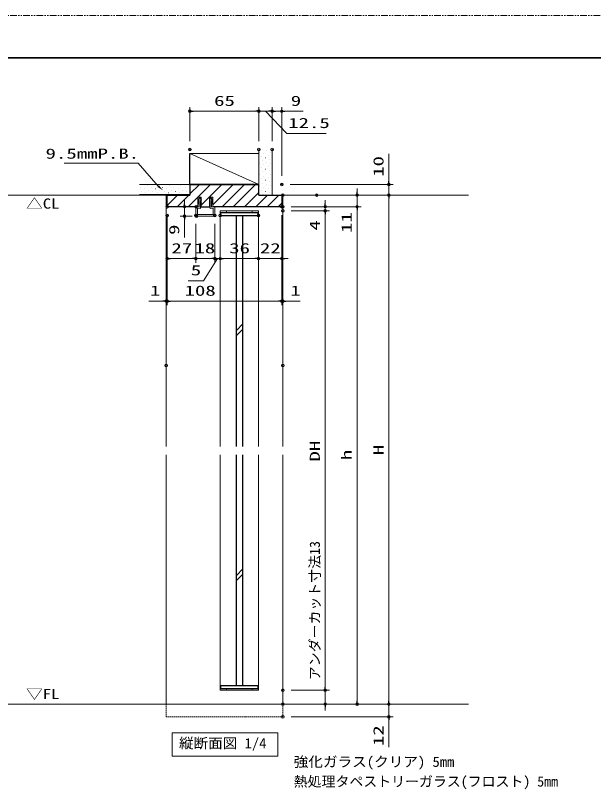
# Model space of a CAD drawing. Units: millimetres, scale not verified. Extents: x -1306 to 1306, y -607 to 607.
# Drawn here: x -802 to -257, y -139 to 594 of the extents above; entities that cross this region are included whole.
import ezdxf
from ezdxf.enums import TextEntityAlignment as Align

# ---------------------------------------------------------------- set-up
doc = ezdxf.new("R2010")
doc.units = ezdxf.units.MM
doc.header["$LTSCALE"] = 5
doc.header["$PDMODE"] = 32
doc.header["$PDSIZE"] = 2.5
doc.linetypes.add('USER1', pattern=[2.5, 1.25, -0.25, 0.25, -0.25, 0.25, -0.25])
doc.linetypes.add('USER2', pattern=[0.375, 0.25, -0.125])
for name, color, linetype, lineweight in [('0-1_線(黄)', 2, 'Continuous', 15), ('0-3_陰線', 4, 'USER1', 9), ('0-A_点線(黄)', 2, 'USER2', 15), ('0-D_線(白)', 7, 'Continuous', 30), ('1-0_線(水)', 4, 'Continuous', 9), ('1-1_寸法線', 3, 'Continuous', 13), ('1-2_ハッチング', 6, 'Continuous', 9), ('1-4_DEFPOINTS', 7, 'Continuous', 5), ('1-5_0', 3, 'Continuous', 25), ('1-6_図面枠', 7, 'Continuous', 35)]:
    doc.layers.add(name, color=color, linetype=linetype, lineweight=lineweight)
doc.styles.add('ＭＳ ゴシック', font='')
doc.styles.get('ＭＳ ゴシック').set_extended_font_data('MS Gothic')

# ---------------------------------------------------------------- blocks, each defined once
blk = doc.blocks.new('_DOT')
at = {"layer": '1-5_0'}
blk.add_line((-2.5, 0), (-5, 0), dxfattribs=at)
for points in [[(0, 0), (-2.5, 0), (-2.48, 0.313)], [(0, 0), (-2.48, -0.313), (-2.5, 0)], [(0, 0), (-2.48, 0.313), (-2.421, 0.622)], [(0, 0), (-2.421, -0.622), (-2.48, -0.313)], [(0, 0), (-2.421, 0.622), (-2.324, 0.92)], [(0, 0), (-2.324, -0.92), (-2.421, -0.622)], [(0, 0), (-2.324, 0.92), (-2.191, 1.204)], [(0, 0), (-2.191, -1.204), (-2.324, -0.92)], [(0, 0), (-2.191, 1.204), (-2.023, 1.469)], [(0, 0), (-2.023, -1.469), (-2.191, -1.204)], [(0, 0), (-2.023, 1.469), (-1.822, 1.711)], [(0, 0), (-1.822, -1.711), (-2.023, -1.469)], [(0, 0), (-1.822, 1.711), (-1.594, 1.926)], [(0, 0), (-1.594, -1.926), (-1.822, -1.711)], [(0, 0), (-1.594, 1.926), (-1.34, 2.111)], [(0, 0), (-1.34, -2.111), (-1.594, -1.926)], [(0, 0), (-1.34, 2.111), (-1.064, 2.262)], [(0, 0), (-1.064, -2.262), (-1.34, -2.111)], [(0, 0), (-1.064, 2.262), (-0.773, 2.378)], [(0, 0), (-0.773, -2.378), (-1.064, -2.262)], [(0, 0), (-0.773, 2.378), (-0.468, 2.456)], [(0, 0), (-0.468, -2.456), (-0.773, -2.378)], [(0, 0), (-0.468, 2.456), (-0.157, 2.495)], [(0, 0), (-0.157, -2.495), (-0.468, -2.456)], [(0, 0), (-0.157, 2.495), (0.157, 2.495)], [(0, 0), (0.157, -2.495), (-0.157, -2.495)], [(0, 0), (0.157, 2.495), (0.468, 2.456)], [(0, 0), (0.468, 2.456), (0.773, 2.378)], [(0, 0), (0.773, 2.378), (1.064, 2.262)], [(0, 0), (1.064, 2.262), (1.34, 2.111)], [(0, 0), (1.34, 2.111), (1.594, 1.926)], [(0, 0), (1.594, 1.926), (1.822, 1.711)], [(0, 0), (1.822, 1.711), (2.023, 1.469)], [(0, 0), (2.023, 1.469), (2.191, 1.204)], [(0, 0), (2.191, 1.204), (2.324, 0.92)], [(0, 0), (2.324, 0.92), (2.421, 0.622)], [(0, 0), (2.421, 0.622), (2.48, 0.313)], [(0, 0), (2.48, 0.313), (2.5, 0)], [(0, 0), (0.468, -2.456), (0.157, -2.495)], [(0, 0), (0.773, -2.378), (0.468, -2.456)], [(0, 0), (1.064, -2.262), (0.773, -2.378)], [(0, 0), (1.34, -2.111), (1.064, -2.262)], [(0, 0), (1.594, -1.926), (1.34, -2.111)], [(0, 0), (1.822, -1.711), (1.594, -1.926)], [(0, 0), (2.023, -1.469), (1.822, -1.711)], [(0, 0), (2.191, -1.204), (2.023, -1.469)], [(0, 0), (2.324, -0.92), (2.191, -1.204)], [(0, 0), (2.421, -0.622), (2.324, -0.92)], [(0, 0), (2.48, -0.313), (2.421, -0.622)], [(0, 0), (2.5, 0), (2.48, -0.313)]]:
    blk.add_solid(points, dxfattribs=at)

msp = doc.modelspace()

# ---------------------------------------------------------------- linework, layer by layer
at = {"layer": '0-1_線(黄)'}
for p, q in [((-637.084, 463.756), (-572.084, 463.756)), ((-572.084, 434.756), (-637.084, 463.756)), ((-572.084, 434.756), (-572.084, 467.643)), ((-559.584, 424.756), (-559.584, 467.643)), ((-637.084, 434.756), (-637.084, 457.756)), ((-637.084, 434.756), (-684.521, 434.756)), ((-968.391, 424.756), (-658.584, 424.756)), ((-550.584, 424.756), (-374.476, 424.756)), ((-1201.203, -55.244), (-374.476, -55.244))]:
    msp.add_line(p, q, dxfattribs=at)
msp.add_lwpolyline([(-653.873, -82.441), (-554.289, -82.441), (-554.289, -104.276), (-653.873, -104.276)], close=True, dxfattribs=at)
at = {"layer": '0-3_陰線'}
msp.add_line((387.036, 594), (-1292.964, 594), dxfattribs=at)
at = {"layer": '0-A_点線(黄)'}
msp.add_lwpolyline([(-549.584, -55.244), (-549.584, -67.244), (-659.584, -67.244), (-659.584, -55.244)], dxfattribs=at)
at = {"layer": '0-D_線(白)'}
for p, q in [((-637.084, 434.756), (-637.084, 463.756)), ((-637.084, 434.756), (-572.084, 434.756)), ((-572.084, 434.756), (-637.084, 434.756)), ((-637.084, 434.756), (-637.084, 424.756)), ((-572.084, 424.756), (-572.084, 434.756)), ((-658.584, 413.756), (-658.584, 424.756)), ((-658.584, 424.756), (-637.084, 424.756)), ((-572.084, 424.756), (-550.584, 424.756)), ((-629.584, 413.756), (-658.584, 413.756)), ((-626.584, 413.756), (-618.584, 413.756)), ((-593.284, 187.754), (-593.284, 405.256)), ((-587.284, 187.754), (-587.284, 405.256)), ((-593.284, -37.744), (-593.284, 179.758)), ((-587.284, -37.744), (-587.284, 179.758))]:
    msp.add_line(p, q, dxfattribs=at)
msp.add_lwpolyline([(-550.584, 424.756), (-550.584, 413.756), (-615.584, 413.756)], dxfattribs=at)
for points in [[(-608.084, 408.256), (-573.084, 408.256), (-573.084, 405.256), (-608.084, 405.256)], [(-608.084, -37.744), (-573.084, -37.744), (-573.084, -40.744), (-608.084, -40.744)]]:
    msp.add_lwpolyline(points, close=True, dxfattribs=at)
at = {"layer": '1-0_線(水)'}
for p, q in [((-637.084, 425.256), (-684.521, 425.256)), ((-659.584, 424.756), (-659.584, 187.736)), ((-618.584, 413.756), (-626.584, 413.756)), ((-608.584, 409.756), (-608.584, 187.736)), ((-602.584, 409.756), (-602.584, 408.256)), ((-578.584, 409.756), (-578.584, 408.256)), ((-587.284, 303.161), (-593.284, 297.161)), ((-587.284, 298.161), (-593.284, 292.161)), ((-659.584, 179.736), (-659.584, -55.244)), ((-608.584, 179.736), (-608.584, -42.244)), ((-572.584, 179.736), (-572.584, -42.244)), ((-549.584, 179.736), (-549.584, -55.244)), ((-587.284, 72.127), (-593.284, 66.127)), ((-587.284, 67.127), (-593.284, 61.127)), ((-608.584, -42.244), (-572.584, -42.244)), ((-608.584, -42.244), (-572.584, -42.244)), ((-602.584, -40.744), (-602.584, -42.244)), ((-578.584, -40.744), (-578.584, -42.244))]:
    msp.add_line(p, q, dxfattribs=at)
for points in [[(-550.584, 424.756), (-549.584, 424.756), (-549.584, 187.736)], [(-608.584, 409.756), (-572.584, 409.756), (-572.584, 187.736)]]:
    msp.add_lwpolyline(points, dxfattribs=at)
at = {"layer": '1-1_寸法線'}
for p, q in [((-637.084, 475.643), (-637.084, 507.756)), ((-572.084, 475.643), (-572.084, 507.756)), ((-572.084, 475.643), (-572.084, 507.756)), ((-559.584, 475.643), (-559.584, 507.756)), ((-559.584, 475.643), (-559.584, 507.756)), ((-550.584, 442.756), (-550.584, 507.756)), ((-575.084, 503.756), (-634.084, 503.756)), ((-575.084, 503.756), (-578.084, 503.756)), ((-559.584, 503.756), (-572.084, 503.756)), ((-559.584, 503.756), (-572.084, 503.756)), ((-562.584, 503.756), (-565.584, 503.756)), ((-559.584, 503.756), (-550.584, 503.756)), ((-556.584, 503.756), (-553.584, 503.756)), ((-547.584, 503.756), (-530.394, 503.756)), ((-449.584, 437.756), (-449.584, 463.518)), ((-542.584, 434.756), (-445.584, 434.756)), ((-449.584, 424.756), (-449.584, 434.756)), ((-479.584, 427.756), (-479.584, 430.756)), ((-642.206, 416.755), (-642.206, 419.755)), ((-628.034, 421.756), (-629.134, 420.267)), ((-629.134, 420.267), (-628.384, 420.267)), ((-628.384, 419.767), (-629.134, 418.967)), ((-629.134, 418.967), (-628.384, 418.967)), ((-628.384, 418.467), (-629.134, 417.667)), ((-629.134, 417.667), (-628.384, 417.667)), ((-628.384, 420.267), (-628.384, 419.767)), ((-628.384, 418.967), (-628.384, 418.467)), ((-628.384, 417.667), (-628.384, 417.167)), ((-627.434, 421.755), (-628.034, 421.756)), ((-627.434, 421.755), (-626.334, 420.267)), ((-627.084, 420.267), (-627.084, 419.767)), ((-626.334, 420.267), (-627.084, 420.267)), ((-627.084, 419.767), (-626.334, 418.967)), ((-627.084, 418.967), (-627.084, 418.467)), ((-626.334, 418.967), (-627.084, 418.967)), ((-627.084, 418.467), (-626.334, 417.667)), ((-627.084, 417.667), (-627.084, 417.167)), ((-626.334, 417.667), (-627.084, 417.667)), ((-617.734, 421.755), (-618.834, 420.267)), ((-618.834, 420.267), (-618.084, 420.267)), ((-618.084, 419.767), (-618.834, 418.967)), ((-618.834, 418.967), (-618.084, 418.967)), ((-618.084, 418.467), (-618.834, 417.667)), ((-618.834, 417.667), (-618.084, 417.667)), ((-618.084, 420.267), (-618.084, 419.767)), ((-618.084, 418.967), (-618.084, 418.467)), ((-618.084, 417.667), (-618.084, 417.167)), ((-617.734, 421.755), (-617.134, 421.756)), ((-617.134, 421.756), (-616.034, 420.267)), ((-616.784, 420.267), (-616.784, 419.767)), ((-616.034, 420.267), (-616.784, 420.267)), ((-616.784, 419.767), (-616.034, 418.967)), ((-616.784, 418.967), (-616.784, 418.467)), ((-616.034, 418.967), (-616.784, 418.967)), ((-616.784, 418.467), (-616.034, 417.667)), ((-616.784, 417.667), (-616.784, 417.167)), ((-616.034, 417.667), (-616.784, 417.667)), ((-541.584, 424.756), (-475.584, 424.756)), ((-541.584, 424.756), (-445.584, 424.756)), ((-509.633, 424.756), (-445.584, 424.756)), ((-509.584, 416.756), (-509.584, 419.756)), ((-479.584, 424.756), (-479.584, 413.756)), ((-449.584, -52.244), (-449.584, 421.756)), ((-449.584, 421.756), (-449.584, 418.756)), ((-635.273, 413.755), (-646.206, 413.755)), ((-642.206, 413.755), (-642.206, 404.755)), ((-631.584, 413.456), (-631.584, 405.455)), ((-631.434, 413.456), (-631.434, 405.455)), ((-628.384, 413.449), (-631.279, 413.606)), ((-629.782, 413.696), (-631.273, 413.755)), ((-627.084, 412.045), (-630.084, 412.207)), ((-630.084, 412.207), (-630.084, 406.255)), ((-628.384, 417.167), (-629.134, 416.367)), ((-629.134, 416.367), (-628.384, 416.367)), ((-628.384, 416.367), (-628.384, 413.45)), ((-627.084, 417.167), (-626.334, 416.367)), ((-627.084, 416.367), (-627.084, 415.58)), ((-626.334, 416.367), (-627.084, 416.367)), ((-626.43, 414.763), (-627.084, 415.58)), ((-627.084, 414.763), (-627.084, 412.04)), ((-627.077, 414.763), (-626.43, 414.763)), ((-626.584, 413.756), (-626.584, 414.006)), ((-618.084, 417.167), (-618.834, 416.367)), ((-618.834, 416.367), (-618.084, 416.367)), ((-618.739, 414.763), (-618.084, 415.58)), ((-618.092, 414.763), (-618.739, 414.763)), ((-618.584, 413.756), (-618.584, 414.006)), ((-618.084, 416.367), (-618.084, 415.58)), ((-618.084, 414.763), (-618.084, 412.04)), ((-618.084, 412.04), (-615.084, 412.207)), ((-616.784, 417.167), (-616.034, 416.367)), ((-616.784, 416.367), (-616.784, 413.45)), ((-616.034, 416.367), (-616.784, 416.367)), ((-616.784, 413.45), (-613.89, 413.606)), ((-615.387, 413.696), (-613.896, 413.755)), ((-613.734, 413.456), (-613.734, 405.455)), ((-613.584, 413.456), (-613.584, 405.455)), ((-541.584, 413.756), (-475.584, 413.756)), ((-541.584, 413.756), (-505.584, 413.756)), ((-541.584, 413.756), (-475.584, 413.756)), ((-509.584, 413.756), (-509.584, 409.756)), ((-479.584, 410.756), (-479.584, 387.851)), ((-479.584, 410.756), (-479.584, -52.244)), ((-658.584, 405.756), (-658.584, 320.755)), ((-658.584, 405.756), (-658.584, 320.755)), ((-634.884, 404.755), (-646.206, 404.755)), ((-614.284, 404.905), (-630.884, 404.905)), ((-614.284, 404.755), (-630.884, 404.755)), ((-550.584, 405.756), (-550.584, 360.755)), ((-550.584, 405.756), (-550.584, 320.755)), ((-550.584, 405.756), (-550.584, 320.755)), ((-541.584, 409.756), (-505.584, 409.756)), ((-541.584, 409.756), (-505.584, 409.756)), ((-509.584, 406.756), (-509.584, 388.613)), ((-509.584, 406.756), (-509.584, -39.244)), ((-658.584, 397.455), (-658.584, 360.755)), ((-642.206, 401.755), (-642.206, 384.565)), ((-631.584, 397.455), (-631.584, 360.755)), ((-631.584, 397.455), (-631.584, 360.755)), ((-613.584, 397.455), (-613.584, 360.755)), ((-613.584, 397.455), (-613.584, 360.755)), ((-608.584, 397.455), (-608.584, 360.755)), ((-608.584, 397.455), (-608.584, 360.755)), ((-572.584, 397.455), (-572.584, 360.755)), ((-572.584, 397.455), (-572.584, 360.755)), ((-634.584, 364.755), (-655.584, 364.755)), ((-634.584, 364.755), (-637.584, 364.755)), ((-613.584, 364.755), (-631.584, 364.755)), ((-616.584, 364.755), (-619.584, 364.755)), ((-608.584, 364.755), (-613.584, 364.755)), ((-608.584, 364.755), (-613.584, 364.755)), ((-610.584, 364.755), (-607.584, 364.755)), ((-605.584, 364.755), (-575.584, 364.755)), ((-605.584, 364.755), (-602.584, 364.755)), ((-575.584, 364.755), (-578.584, 364.755)), ((-572.584, 364.755), (-550.584, 364.755)), ((-547.584, 364.755), (-544.584, 364.755)), ((-662.584, 324.755), (-675.965, 324.755)), ((-659.584, 272.005), (-659.584, 328.755)), ((-658.584, 324.755), (-659.584, 324.755)), ((-655.584, 324.755), (-553.584, 324.755)), ((-655.584, 324.755), (-652.584, 324.755)), ((-553.584, 324.755), (-556.584, 324.755)), ((-550.584, 324.755), (-549.584, 324.755)), ((-549.584, 272.005), (-549.584, 328.755)), ((-546.584, 324.755), (-533.204, 324.755)), ((-509.584, -39.244), (-509.584, 97.375)), ((-541.584, -42.244), (-505.584, -42.244)), ((-541.584, -42.244), (-505.584, -42.244)), ((-509.584, -55.244), (-509.584, -42.244)), ((-449.584, -52.244), (-449.584, -49.244)), ((-541.584, -55.244), (-505.584, -55.244)), ((-541.584, -55.244), (-445.584, -55.244)), ((-541.584, -55.244), (-475.584, -55.244)), ((-541.584, -55.244), (-445.584, -55.244)), ((-509.584, -58.244), (-509.584, -61.244)), ((-449.584, -55.244), (-449.584, -67.244)), ((-541.584, -67.244), (-445.584, -67.244)), ((-449.584, -70.244), (-449.584, -96.006))]:
    msp.add_line(p, q, dxfattribs=at)
for points in [[(-565.834, 503.756), (-545.623, 482.849), (-508.575, 482.849)], [(-755.711, 454.719), (-685.844, 454.719), (-667.094, 433.145)], [(-626.584, 413.756), (-626.584, 422.756), (-629.584, 422.756), (-629.584, 413.756)], [(-615.584, 413.756), (-615.584, 422.756), (-618.584, 422.756), (-618.584, 413.756)], [(-615.084, 412.207), (-615.084, 406.255), (-630.084, 406.255)], [(-611.084, 364.755), (-624.21, 343.985), (-638.876, 343.985)]]:
    msp.add_lwpolyline(points, dxfattribs=at)
for centre, radius, start, end in [((-631.284, 413.456), 0.3, 87.72528, 180), ((-631.284, 413.456), 0.15, 87.72528, 180), ((-613.884, 413.456), 0.3, 0, 92.27472), ((-613.884, 413.456), 0.15, 0, 92.27472), ((-630.884, 405.455), 0.7, 180, 270), ((-630.884, 405.455), 0.55, 180, 270), ((-614.284, 405.455), 0.55, 270, 0), ((-614.284, 405.455), 0.7, 270, 0)]:
    msp.add_arc(centre, radius, start, end, dxfattribs=at)
msp.add_solid([(-662.571, 429.202), (-667.779, 432.36), (-666.409, 433.93)], dxfattribs=at)
at = {"layer": '1-2_ハッチング'}
for p, q in [((-571.357, 465.136), (-571.307, 465.136)), ((-567.38, 463.811), (-567.33, 463.811)), ((-564.728, 466.462), (-564.678, 466.462)), ((-563.402, 462.485), (-563.352, 462.485)), ((-560.751, 465.136), (-560.701, 465.136)), ((-571.357, 454.53), (-571.307, 454.53)), ((-570.031, 461.159), (-569.981, 461.159)), ((-568.705, 457.181), (-568.655, 457.181)), ((-566.054, 459.833), (-566.004, 459.833)), ((-564.728, 455.856), (-564.678, 455.856)), ((-562.076, 458.507), (-562.026, 458.507)), ((-560.751, 454.53), (-560.701, 454.53)), ((-570.031, 450.552), (-569.981, 450.552)), ((-567.38, 453.204), (-567.33, 453.204)), ((-566.054, 449.227), (-566.004, 449.227)), ((-563.402, 451.878), (-563.352, 451.878)), ((-562.076, 447.901), (-562.026, 447.901)), ((-571.357, 443.923), (-571.307, 443.923)), ((-570.031, 439.946), (-569.981, 439.946)), ((-568.705, 446.575), (-568.655, 446.575)), ((-567.38, 442.597), (-567.33, 442.597)), ((-564.728, 445.249), (-564.678, 445.249)), ((-563.402, 441.272), (-563.352, 441.272)), ((-560.751, 443.923), (-560.701, 443.923)), ((-681.401, 434.642), (-681.351, 434.642)), ((-677.423, 433.317), (-677.373, 433.317)), ((-670.794, 434.642), (-670.744, 434.642)), ((-666.817, 433.317), (-666.767, 433.317)), ((-660.187, 434.642), (-660.137, 434.642)), ((-656.21, 433.317), (-656.16, 433.317)), ((-649.581, 434.642), (-649.531, 434.642)), ((-645.603, 433.317), (-645.553, 433.317)), ((-638.974, 434.642), (-638.924, 434.642)), ((-638.648, 413.756), (-617.648, 434.756)), ((-637.084, 425.926), (-628.254, 434.756)), ((-626.584, 415.212), (-607.041, 434.756)), ((-615.584, 415.606), (-596.435, 434.756)), ((-606.828, 413.756), (-585.828, 434.756)), ((-596.221, 413.756), (-575.221, 434.756)), ((-571.357, 433.317), (-571.307, 433.317)), ((-568.705, 435.968), (-568.655, 435.968)), ((-566.054, 438.62), (-566.004, 438.62)), ((-564.728, 434.642), (-564.678, 434.642)), ((-562.076, 437.294), (-562.026, 437.294)), ((-560.751, 433.317), (-560.701, 433.317)), ((-684.052, 431.991), (-684.002, 431.991)), ((-682.726, 428.013), (-682.676, 428.013)), ((-680.075, 430.665), (-680.025, 430.665)), ((-678.749, 426.687), (-678.699, 426.687)), ((-676.097, 429.339), (-676.047, 429.339)), ((-674.771, 425.362), (-674.721, 425.362)), ((-673.446, 431.991), (-673.396, 431.991)), ((-672.12, 428.013), (-672.07, 428.013)), ((-669.468, 430.665), (-669.418, 430.665)), ((-668.142, 426.687), (-668.092, 426.687)), ((-665.491, 429.339), (-665.441, 429.339)), ((-664.165, 425.362), (-664.115, 425.362)), ((-662.839, 431.991), (-662.789, 431.991)), ((-661.513, 428.013), (-661.463, 428.013)), ((-658.862, 430.665), (-658.812, 430.665)), ((-657.536, 426.687), (-657.486, 426.687)), ((-654.884, 429.339), (-654.834, 429.339)), ((-653.558, 425.362), (-653.508, 425.362)), ((-652.232, 431.991), (-652.182, 431.991)), ((-650.907, 428.013), (-650.857, 428.013)), ((-648.255, 430.665), (-648.205, 430.665)), ((-646.929, 426.687), (-646.879, 426.687)), ((-644.278, 429.339), (-644.228, 429.339)), ((-642.952, 425.362), (-642.902, 425.362)), ((-641.626, 431.991), (-641.576, 431.991)), ((-640.3, 428.013), (-640.25, 428.013)), ((-637.648, 430.665), (-637.598, 430.665)), ((-585.615, 413.756), (-572.084, 427.286)), ((-570.031, 429.339), (-569.981, 429.339)), ((-568.705, 425.362), (-568.655, 425.362)), ((-567.38, 431.991), (-567.33, 431.991)), ((-566.054, 428.013), (-566.004, 428.013)), ((-563.402, 430.665), (-563.352, 430.665)), ((-562.076, 426.687), (-562.026, 426.687)), ((-658.584, 415.032), (-648.861, 424.756)), ((-649.254, 413.756), (-638.254, 424.756)), ((-575.008, 413.756), (-564.008, 424.756)), ((-564.402, 413.756), (-553.402, 424.756)), ((-553.795, 413.756), (-550.584, 416.966))]:
    msp.add_line(p, q, dxfattribs=at)
at = {"layer": '1-4_DEFPOINTS'}
for p in [(-637.084, 503.756), (-572.084, 503.756), (-559.584, 503.756), (-637.084, 467.643), (-572.084, 467.643), (-559.584, 467.643), (-550.584, 434.756), (-550.584, 434.756), (-449.584, 434.756), (-549.584, 424.756), (-517.633, 424.756), (-479.584, 424.756), (-449.584, 424.756), (-658.584, 413.756), (-658.584, 413.756), (-631.273, 413.755), (-550.584, 413.756), (-549.584, 413.756), (-549.584, 409.756), (-509.584, 409.756), (-658.584, 405.455), (-642.206, 404.755), (-631.584, 405.455), (-631.584, 405.455), (-630.884, 404.755), (-613.584, 405.455), (-608.584, 405.455), (-572.584, 405.455), (-658.584, 364.755), (-631.584, 364.755), (-613.584, 364.755), (-572.584, 364.755), (-550.584, 364.755), (-658.584, 324.755), (-550.584, 324.755), (-549.584, 324.755), (-659.584, 264.005), (-549.584, 264.005), (-549.584, -42.244), (-509.584, -42.244), (-509.584, -42.244), (-549.584, -55.244), (-479.584, -55.244), (-549.584, -67.244), (-449.584, -67.244)]:
    msp.add_point(p, dxfattribs=at)
at = {"layer": '1-6_図面枠'}
msp.add_lwpolyline([(-1252.964, -554), (347.036, -554), (347.036, 554), (-1252.964, 554)], close=True, dxfattribs=at)

# ---------------------------------------------------------------- block references
at = {"layer": '1-1_寸法線', "xscale": 0.6, "yscale": 0.6}
for p, rotation in [((-637.084, 503.756), 180), ((-559.584, 503.756), 180), ((-550.584, 503.756), 180), ((-449.584, 434.756), 270), ((-479.584, 424.756), 270), ((-449.584, 424.756), 90), ((-449.584, 424.756), 90), ((-642.206, 413.755), 270), ((-509.584, 413.756), 270), ((-509.584, 409.756), 90), ((-509.584, 409.756), 90), ((-479.584, 413.756), 90), ((-479.584, 413.756), 90), ((-642.206, 404.755), 90), ((-658.584, 364.755), 180), ((-613.584, 364.755), 180), ((-608.584, 364.755), 180), ((-608.584, 364.755), 180), ((-550.584, 364.755), 180), ((-658.584, 324.755), 180), ((-658.584, 324.755), 180), ((-549.584, 324.755), 180), ((-509.584, -42.244), 270), ((-509.584, -42.244), 270), ((-509.584, -55.244), 90), ((-479.584, -55.244), 270), ((-449.584, -55.244), 270), ((-449.584, -55.244), 270), ((-449.584, -67.244), 90)]:
    msp.add_blockref('_DOT', p, dxfattribs=dict(at, rotation=rotation))
for p in [(-572.084, 503.756), (-572.084, 503.756), (-559.584, 503.756), (-631.584, 364.755), (-631.584, 364.755), (-613.584, 364.755), (-572.584, 364.755), (-572.584, 364.755), (-659.584, 324.755), (-550.584, 324.755), (-550.584, 324.755)]:
    msp.add_blockref('_DOT', p, dxfattribs=at)

# ---------------------------------------------------------------- texts
at = {"layer": '0-1_線(黄)', "style": 'ＭＳ ゴシック'}
for s, width, p in [('△CL', 1.2, (-791.584, 409.024)), ('▽FL', 1.2, (-791.584, -53.386)), ('縦断面図 1/4', 1.05, (-647.451, -99.819))]:
    msp.add_text(s, height=9.604, dxfattribs=dict(at, width=width)).set_placement(p, align=Align.BOTTOM_LEFT)
at = {"layer": '1-1_寸法線', "style": 'ＭＳ ゴシック'}
for s, height, width, p in [('65', 9.604, 1.5, (-614.346, 505.905)), ('9', 9.604, 1.5, (-542.013, 505.905)), ('12.5', 9.604, 1.5, (-544.48, 484.999)), ('9.5mmP.B.', 9.604, 1.5, (-773.244, 456.116)), ('27', 9.604, 1.5, (-654.608, 366.905)), ('18', 9.604, 1.5, (-632.823, 366.905)), ('36', 9.604, 1.5, (-600.108, 366.905)), ('22', 9.604, 1.5, (-571.108, 366.905)), ('5', 9.604, 1.5, (-636.305, 346.135)), ('1', 9.604, 1.5, (-674.823, 326.905)), ('108', 9.604, 1.5, (-642.196, 326.905)), ('1', 9.604, 1.5, (-542.442, 326.905)), ('強化ガラス(クリア) 5mm', 9.621, 1.05, (-539.283, -117.344))]:
    msp.add_text(s, height=height, dxfattribs=dict(at, width=width)).set_placement(p, align=Align.BOTTOM_LEFT)
at = {"layer": '1-1_寸法線', "style": 'ＭＳ ゴシック', "width": 1.5}
for s, p in [('10', (-451.734, 441.899)), ('11', (-481.734, 388.994)), ('9', (-644.356, 387.136)), ('4', (-511.734, 391.184)), ('DH', (-511.734, 173.518)), ('h', (-481.734, 174.732)), ('H', (-451.734, 179.518)), ('12', (-451.734, -94.863))]:
    msp.add_text(s, height=9.604, rotation=90, dxfattribs=at).set_placement(p, align=Align.BOTTOM_LEFT)
at = {"layer": '1-1_寸法線', "style": 'ＭＳ ゴシック'}
msp.add_text('アンダーカット寸法13', height=9.621, rotation=90, dxfattribs=at).set_placement((-511.734, -32.727), align=Align.BOTTOM_LEFT)
msp.add_text('熱処理タペストリーガラス(フロスト) 5mm', height=9.621, dxfattribs=at).set_placement((-539.283, -135.915), align=Align.BOTTOM_LEFT)

doc.saveas('drawing.dxf')
